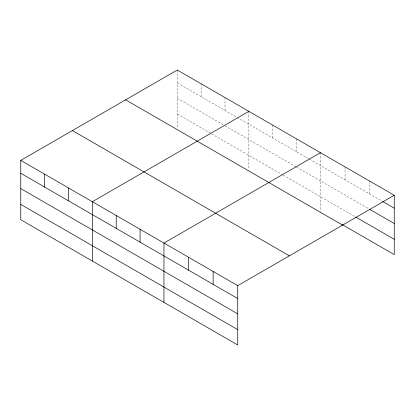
<?xml version="1.0" encoding="UTF-8"?>
<svg xmlns="http://www.w3.org/2000/svg" width="415" height="415" viewBox="0 0 415 415"><rect width="100%" height="100%" fill="white"/><g stroke="black" fill="none" stroke-linecap="round" stroke-linejoin="round"><path stroke-width="0.31" stroke-dasharray="2.08 1.56" d="M177.272 82.901L236.664 117.191M237.219 117.512L308.822 158.852M309.377 159.173L381.956 201.073M177.272 98.231L223.343 124.827M225.008 125.787L296.056 166.809M296.611 167.126L369.101 208.978M177.272 114.021L211.131 133.568M211.686 133.889L282.734 174.907M283.289 175.229L355.131 216.703M369.661 181.085L369.661 193.976M345.067 166.887L345.067 179.778M320.479 152.689L320.479 211.391M296.611 138.911L296.611 151.802M272.743 125.133L272.743 138.019M248.876 111.35L248.876 169.408M225.008 97.572L225.008 110.463M201.14 83.794L201.14 96.679M177.272 70.016L177.272 128.069"/><path stroke-width="0.62" d="M20.75 160.382L237.728 285.65L237.728 344.984L20.75 219.717L20.75 160.382L177.272 70.016L394.25 195.283L394.25 254.618L342.276 224.608M248.876 111.35L92.353 201.721L92.353 261.056M320.479 152.689L163.956 243.06L163.956 302.395M237.728 285.65L394.25 195.283M382.516 201.394L394.25 208.174M369.661 209.3L394.25 223.498M355.686 217.029L394.25 239.289M125.621 99.833L342.598 225.106M72.402 130.559L289.38 255.832M20.75 173.268L237.728 298.541M20.75 188.597L237.728 313.87M20.75 204.388L237.728 329.66M213.134 271.457L213.134 284.342M188.545 257.259L188.545 270.144M140.088 229.282L140.088 242.168M116.221 215.499L116.221 228.39M68.485 187.943L68.485 200.829M44.618 174.16L44.618 187.051"/></g></svg>
